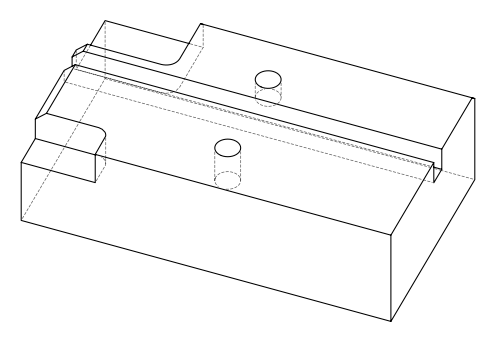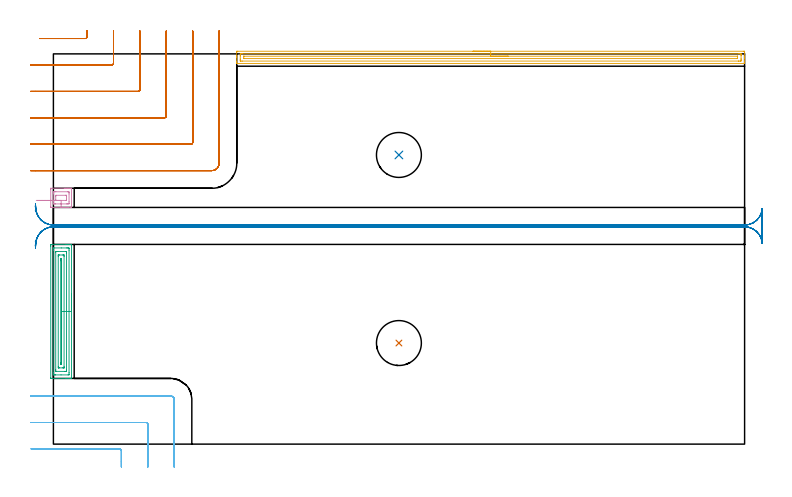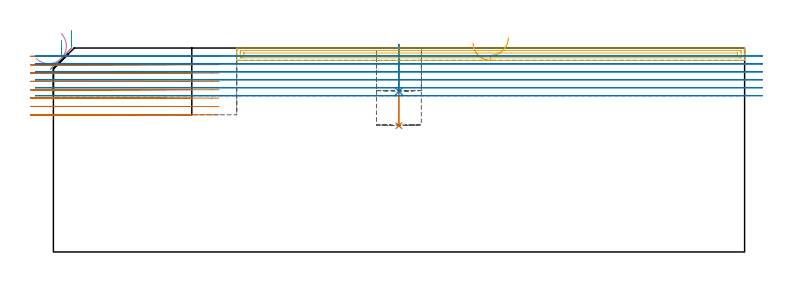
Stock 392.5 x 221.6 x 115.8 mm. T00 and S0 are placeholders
(PLAN: 8 operations, 2 tool changes, 38.6 min)
(1 INDEXABLE_INSERT_DRILL_BLIND_HOLE_FROM_SOLID | STEP1POCKET | NXT0302_022 | 0.19 min | 22347 mm3)
(2 INDEXABLE_INSERT_DRILL_BLIND_HOLE_FROM_SOLID_1 | STEP1POCKET_1 | NXT0302_022 | 0.11 min | 12398 mm3)
(3 AREA_MILL | FG_CHAMFER_SURFACE | UGT0205_001 | 3.23 min | 6202 mm3)
(4 AREA_MILL_1 | FG_CHAMFER_SURFACE_1 | UGT0205_001 | 0.61 min | 1663 mm3)
(5 AREA_MILL_2 | FG_CHAMFER_SURFACE_2 | UGT0205_001 | 7.11 min | 7177 mm3)
(6 MILL_CORNER_NOTCH_RECTANGULAR | CORNER_NOTCH_RECTANGULAR | UGT0201_094 | Follow Part, ap 5, ae 75% | 4.98 min | 109528 mm3)
(7 MILL_CORNER_NOTCH_RECTANGULAR_1 | CORNER_NOTCH_RECTANGULAR_1 | UGT0201_094 | Follow Part, ap 5, ae 75% | 11.82 min | 298866 mm3)
(8 MILL_RECTANGULAR_SLOT | SLOT_RECTANGULAR | UGT0201_094 | Follow Part, ap 5, ae 75% | 10.51 min | 222474 mm3)
(TOOL NXT0302_022 | Index. Insert Drill 25.5mm [880-D2550L25-03] | D25.5 PA176 FL77 Z2)
(TOOL UGT0205_001 | Chamfer Mill 20 x 3 x 45 deg. | D20 FL50 Z2)
(TOOL UGT0201_094 | End mill 20 mm | D20 FL38 Z4)
(OP 1 INDEXABLE_INSERT_DRILL_BLIND_HOLE_FROM_SOLID)
G17 G21 G94 G90
T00 M6
G54
G17 G0 G90 X196.2 Y57.4 S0 M3
G43 Z125.8 H1
G94 G81 G98 Z71.7 F250. R117.8
G80
M5
M2
(OP 2 INDEXABLE_INSERT_DRILL_BLIND_HOLE_FROM_SOLID_1)
G17 G21 G94 G90
T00 M6
G54
G17 G0 G90 X196.2 Y164.2 S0 M3
G43 Z125.8 H1
G94 G81 G98 Z91.2 F250. R117.8
G80
M5
M2
(OP 3 AREA_MILL)
G17 G21 G94 G90
T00 M6
G54
G17 G0 G90 X10.3 Y85.35 S1061 M3
G43 Z125.8 H0
G94 G1 Y85.312 Z124.928 F250.
Y85.198 Z124.063
Y85.009 Z123.212
Y84.747 Z122.38
Y84.413 Z121.574
Y84.01 Z120.8
Y83.542 Z120.064
Y83.01 Z119.372
Y82.421 Z118.729
Y81.778 Z118.139
Y81.086 Z117.608
Y80.35 Z117.14
Y79.576 Z116.737
Y78.77 Z116.403
Y77.938 Z116.141
Y77.086 Z115.952
Y76.222 Z115.838
Y75.35 Z115.8
Y37.45
X10.297 Y37.31 Z115.788
X10.262 Y37.307 Z115.753
X9.921 Y37.3 Z115.42
X9.446 Z114.945
X8.847 Z114.342
X7.659 Z113.156
X7.068 Z112.562
X-1.233 Y37.301 Z104.264
X-1.492 Y37.31 Z104.006
X-1.499 Y37.568 Z103.999
Y37.597
X-1.5 Y112.477 Z104.
X-1.499 Y112.804 Z104.001
X-1.494 Y113.362 Z104.004
X-1.491 Y113.393 Z104.006
X-0.937 Y113.4 Z104.56
X7.068 Z112.562
X7.659 Z113.156
X7.958 Z113.454
X8.548 Z114.044
X8.847 Z114.342
X9.445 Z114.945
X9.921 Z115.421
X10.262 Y113.393 Z115.753
X10.297 Y113.39 Z115.788
X10.3 Y113.25 Z115.8
Y75.35
X8.886 Z114.386
Y40.571
X8.884 Y39.679 Z114.384
X8.883 Y39.644 Z114.383
X8.847 Y39.31 Z114.347
X8.335 Y39.302 Z113.835
X4.334 Y39.3 Z109.834
X1.221 Z106.721
X0.842 Z106.342
X0.329 Y39.302 Z105.829
X-0.047 Y39.31 Z105.453
X-0.082 Y39.679 Z105.418
X-0.084 Y39.717 Z105.416
X-0.086 Y40.571 Z105.414
Y110.129
X-0.084 Y111.021 Z105.416
X-0.083 Y111.056 Z105.417
X-0.047 Y111.39 Z105.453
X0.465 Y111.398 Z105.965
X4.466 Y111.4 Z109.966
X7.579 Z113.079
X7.958 Z113.458
X8.471 Y111.398 Z113.971
X8.847 Y111.39 Z114.347
X8.882 Y111.021 Z114.382
X8.884 Y110.983 Z114.384
X8.886 Y110.129 Z114.386
Y75.35
X7.472 Z112.972
X7.471 Y41.951 Z112.971
X7.469 Y41.463 Z112.969
X7.467 Y41.362 Z112.967
X7.465 Y41.32 Z112.965
X7.393 Y41.31 Z112.893
X7.229 Y41.302 Z112.729
X7.068 Y41.301 Z112.568
X6.341 Y41.3 Z111.841
X1.569 Y41.301 Z107.069
X1.461 Y41.303 Z106.961
X1.375 Y41.309 Z106.875
X1.335 Y41.314 Z106.835
X1.333 Y41.329 Z106.833
X1.33 Y41.463 Z106.83
X1.329 Y41.867 Z106.829
X1.328 Y42.355 Z106.828
X1.329 Y108.749 Z106.829
X1.331 Y109.237 Z106.831
X1.333 Y109.338 Z106.833
X1.335 Y109.38 Z106.835
X1.407 Y109.39 Z106.907
X1.571 Y109.398 Z107.071
X1.732 Y109.399 Z107.232
X2.459 Y109.4 Z107.959
X7.231 Y109.399 Z112.731
X7.339 Y109.397 Z112.839
X7.425 Y109.391 Z112.925
X7.465 Y109.386 Z112.965
X7.467 Y109.371 Z112.967
X7.469 Y109.237 Z112.969
X7.471 Y108.833 Z112.971
X7.472 Y108.345 Z112.972
Y75.35
X6.057 Z111.557
Y44.138
X6.053 Y43.373 Z111.553
X6.05 Y43.321 Z111.55
X6.043 Y43.31 Z111.543
X6.02 Y43.307 Z111.52
X5.916 Y43.303 Z111.416
X5.707 Y43.301 Z111.207
X5.289 Y43.3 Z110.789
X3.457 Z108.957
X3.07 Y43.302 Z108.57
X2.877 Y43.306 Z108.377
X2.781 Y43.31 Z108.281
X2.749 Y43.319 Z108.249
X2.743 Y44.138 Z108.243
Y106.562
X2.747 Y107.327 Z108.247
X2.75 Y107.379 Z108.25
X2.756 Y107.39 Z108.256
X2.779 Y107.393 Z108.279
X2.884 Y107.397 Z108.384
X3.093 Y107.399 Z108.593
X3.511 Y107.4 Z109.011
X5.343 Z110.843
X5.73 Y107.398 Z111.23
X5.923 Y107.394 Z111.423
X6.019 Y107.39 Z111.519
X6.051 Y107.381 Z111.551
X6.057 Y106.562 Z111.557
Y75.35
X4.643 Z110.143
Y46.57
X4.642 Y45.922 Z110.142
X4.64 Y45.681 Z110.14
X4.636 Y45.435 Z110.136
X4.626 Y45.31 Z110.126
X4.555 Y45.307 Z110.055
X4.4 Y45.305 Z109.9
X4.194 Y45.308 Z109.694
X4.164 Y45.31 Z109.664
X4.162 Y45.386 Z109.662
X4.159 Y45.515 Z109.659
X4.157 Y46.166 Z109.657
Y104.13
X4.158 Y104.778 Z109.658
X4.16 Y105.019 Z109.66
X4.164 Y105.265 Z109.664
X4.174 Y105.39 Z109.674
X4.245 Y105.393 Z109.745
X4.4 Y105.395 Z109.9
X4.606 Y105.392 Z110.106
X4.636 Y105.39 Z110.136
X4.638 Y105.314 Z110.138
X4.641 Y105.184 Z110.141
X4.643 Y104.534 Z110.143
Y75.35
Y74.478 Z110.181
Y73.614 Z110.295
Y72.762 Z110.484
Y71.93 Z110.746
Y71.124 Z111.08
Y70.35 Z111.483
Y69.614 Z111.952
Y68.922 Z112.483
Y68.279 Z113.072
Y67.69 Z113.715
Y67.158 Z114.407
Y66.69 Z115.143
Y66.287 Z115.917
Y65.953 Z116.723
Y65.691 Z117.555
Y65.502 Z118.407
Y65.388 Z119.272
Y65.35 Z120.143
G0 Z125.8
M5
M2
(OP 4 AREA_MILL_1)
G17 G21 G94 G90
T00 M6
G54
G17 G0 G90 X4.408 Y134.4 S1061 M3
G43 Z125.8 H0
Z124.04
G94 G1 X4.998 Z123.396 F250.
X5.528 Z122.704
X5.997 Z121.968
X6.399 Z121.194
X6.733 Z120.388
X6.995 Z119.556
X7.183 Z118.704
X7.297 Z117.839
X7.334 Z116.967
X7.296 Z116.096
X7.182 Z115.231
X6.992 Z114.379
X6.73 Z113.547
X6.396 Z112.742
X5.992 Z111.968
X5.523 Z111.232
X4.992 Z110.541
X4.402 Z109.898
X-1.267 Y134.401 Z104.229
X-1.491 Y134.41 Z104.005
X-1.499 Y134.633 Z103.999
X-1.5 Y134.96 Z104.
Y144.74
X-1.497 Y145.298
X-1.496 Y145.299 Z104.001
X6.179 Y145.3 Z111.673
X6.838 Z112.336
X7.068 Z112.565
X7.728 Z113.225
X7.958 Z113.454
X8.418 Z113.917
X9.277 Z114.776
X9.737 Z115.235
X10.009 Z115.508
X10.271 Y145.294 Z115.763
X10.297 Y145.29 Z115.789
X10.3 Y145.185 Z115.8
Y134.515
X10.297 Y134.41 Z115.789
X10.271 Y134.406 Z115.763
X10.009 Y134.4 Z115.507
X8.418 Z113.917
X7.958 Z113.454
X7.728 Z113.225
X7.068 Z112.565
X6.838 Z112.336
X6.179 Z111.673
X4.402 Z109.898
X4.401 Y134.96 Z109.901
X4.402 Y136.4 Z109.902
X1.18 Z106.68
X0.842 Y136.401 Z106.342
X0.288 Y136.403 Z105.788
X-0.047 Y136.41 Z105.453
X-0.081 Y136.738 Z105.419
X-0.083 Y136.774 Z105.417
X-0.086 Y137.627 Z105.414
Y142.111
X-0.083 Y142.962 Z105.417
X-0.081 Y142.996 Z105.419
X-0.047 Y143.29 Z105.453
X0.506 Y143.298 Z106.006
X0.842 Y143.299 Z106.342
X1.394 Y143.3 Z106.894
X7.958 Y143.299 Z113.458
X8.512 Y143.297 Z114.012
X8.847 Y143.29 Z114.347
X8.881 Y142.962 Z114.381
X8.883 Y142.926 Z114.383
X8.886 Y142.073 Z114.386
Y137.589
X8.883 Y136.738 Z114.383
X8.881 Y136.704 Z114.381
X8.847 Y136.41 Z114.347
X8.294 Y136.402 Z113.794
X7.958 Y136.401 Z113.458
X7.406 Y136.4 Z112.906
X4.402 Z109.902
Y138.4
X1.848 Z107.348
X1.732 Z107.232
X1.615 Y138.402 Z107.115
X1.383 Y138.409 Z106.883
X1.334 Y138.413 Z106.834
X1.332 Y138.425 Z106.832
X1.33 Y138.459 Z106.83
X1.329 Y138.516 Z106.829
X1.328 Y138.919 Z106.828
X1.329 Y140.697 Z106.829
X1.333 Y141.184 Z106.833
X1.335 Y141.275 Z106.835
X1.499 Y141.29 Z106.999
X1.617 Y141.299 Z107.117
X6.952 Y141.3 Z112.452
X7.068 Z112.568
X7.185 Y141.298 Z112.685
X7.417 Y141.291 Z112.917
X7.466 Y141.287 Z112.966
X7.468 Y141.275 Z112.968
X7.47 Y141.241 Z112.97
X7.471 Y141.184 Z112.971
X7.472 Y140.781 Z112.972
X7.47 Y139.003 Z112.97
X7.466 Y138.516 Z112.966
X7.465 Y138.425 Z112.965
X7.301 Y138.41 Z112.801
X7.183 Y138.401 Z112.683
X4.402 Y138.4 Z109.902
X3.759 Z109.313
X3.067 Z108.782
X2.331 Z108.313
X1.557 Z107.91
X0.751 Z107.576
X-0.081 Z107.314
X-0.932 Z107.125
X-1.797 Z107.011
X-2.669 Z106.973
X-3.54 Z107.011
X-4.405 Z107.125
X-5.257 Z107.314
X-6.089 Z107.576
X-6.895 Z107.91
X-7.669 Z108.313
X-8.405 Z108.782
X-9.097 Z109.313
X-9.74 Z109.902
G0 Z125.8
M5
M2
(OP 5 AREA_MILL_2)
G17 G21 G94 G90
T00 M6
G54
G17 G0 G90 X238.3 Y223.1 S1061 M3
G43 Z125.8 H0
Z118.8
G94 G1 X238.338 Z117.928 F250.
X238.452 Z117.064
X238.641 Z116.212
X238.903 Z115.38
X239.237 Z114.574
X239.64 Z113.8
X240.108 Z113.064
X240.64 Z112.372
X241.229 Z111.729
X241.872 Z111.14
X242.564 Z110.609
X243.3 Z110.14
X244.074 Z109.737
X244.88 Z109.403
X245.712 Z109.141
X246.564 Z108.952
X247.428 Z108.838
X248.3 Z108.8
X391.902 Y223.099 Z108.801
X392.326 Y223.096 Z108.802
X392.49 Y223.091 Z108.805
X392.5 Y222.678 Z109.219
Y220.04 Z111.855
Y219.461 Z112.437
Y219.16 Z112.736
Y217.402 Z114.493
Y216.801 Z115.098
Y216.522 Z115.377
Y216.387 Z115.512
X392.49 Y216.106 Z115.793
X392.348 Y216.1 Z115.8
X104.252
X104.11 Y216.106 Z115.793
X104.1 Y216.388 Z115.511
Y216.801 Z115.098
Y217.402 Z114.493
Y219.461 Z112.437
Y220.04 Z111.855
Y220.629 Z111.266
Y222.388 Z109.508
X104.103 Y222.678 Z109.219
X104.11 Y223.091 Z108.805
X104.274 Y223.096 Z108.802
X104.698 Y223.1 Z108.8
X248.3
Y221.686 Z110.214
X389.34
X390.118 Y221.685 Z110.215
X390.234 Y221.684 Z110.216
X390.465 Y221.679 Z110.221
X390.49 Y221.604 Z110.296
X390.496 Y221.425 Z110.475
X390.499 Y220.919 Z110.981
X390.5 Y220.542 Z111.358
Y218.784 Z113.116
X390.499 Y218.281 Z113.619
X390.497 Y217.907 Z113.993
X390.49 Y217.534 Z114.366
X390.118 Y217.52 Z114.38
X390.001 Y217.517 Z114.383
X389.226 Y217.514 Z114.386
X389.112
X107.26
X106.482 Y217.515 Z114.385
X106.366 Y217.516 Z114.384
X106.135 Y217.521 Z114.379
X106.11 Y217.596 Z114.304
X106.104 Y217.775 Z114.125
X106.101 Y218.281 Z113.619
X106.1 Y218.658 Z113.242
Y220.416 Z111.484
X106.101 Y220.919 Z110.981
X106.103 Y221.293 Z110.607
X106.11 Y221.666 Z110.234
X106.482 Y221.68 Z110.22
X106.599 Y221.683 Z110.217
X107.374 Y221.686 Z110.214
X107.488
X248.3
Y220.272 Z111.628
X388.334 Y220.271 Z111.629
X388.412 Y220.27 Z111.63
X388.474 Y220.267 Z111.633
X388.486 Y220.265 Z111.635
X388.49 Y220.249 Z111.651
X388.495 Y220.203 Z111.697
X388.499 Y220.04 Z111.86
X388.498 Y218.999 Z112.901
X388.491 Y218.943 Z112.957
X388.487 Y218.935 Z112.965
X388.48 Y218.932 Z112.968
X388.451 Y218.93 Z112.97
X388.334 Y218.929 Z112.971
X108.266
X108.188 Y218.93 Z112.97
X108.126 Y218.933 Z112.967
X108.114 Y218.935 Z112.965
X108.11 Y218.951 Z112.949
X108.105 Y218.997 Z112.903
X108.101 Y219.16 Z112.74
X108.102 Y220.201 Z111.699
X108.109 Y220.257 Z111.643
X108.113 Y220.265 Z111.635
X108.12 Y220.268 Z111.632
X108.149 Y220.27 Z111.63
X108.266 Y220.271 Z111.629
X248.3 Y220.272 Z111.628
X249.172 Z111.667
X250.036 Z111.78
X250.888 Z111.969
X251.72 Z112.232
X252.526 Z112.565
X253.3 Z112.968
X254.036 Z113.437
X254.728 Z113.968
X255.371 Z114.557
X255.96 Z115.201
X256.492 Z115.893
X256.96 Z116.628
X257.363 Z117.402
X257.697 Z118.208
X257.959 Z119.04
X258.148 Z119.892
X258.262 Z120.757
X258.3 Z121.628
G0 Z125.8
M5
M2
(OP 6 MILL_CORNER_NOTCH_RECTANGULAR)
G17 G21 G94 G90
T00 M6
G54
G17 G0 G90 X38.6 Y-13. S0 M3
G43 Z125.8 H0
Z111.062
G94 G1 Y-10. F250.
Y-3.695 F500.
G3 X37.605 Y-2.7 R1.
G1 X-9.629
X-12.629 F250.
G0 Z125.8
X53.6 Y-13.
Z111.062
G1 Y-10.
Y11.305 F500.
G3 X52.605 Y12.3 R1.
G1 X-10.
X-13. F250.
G0 Z125.8
X68.6 Y-13.
Z111.062
G1 Y-10.
Y25.4 F500.
G3 X66.7 Y27.3 R1.9
G1 X-10.
X-13. F250.
G0 Z125.8
X38.6 Y-13.
Z106.325
G1 Y-10.
Y-3.695 F500.
G3 X37.605 Y-2.7 R1.
G1 X-9.629
X-12.629 F250.
G0 Z125.8
X53.6 Y-13.
Z106.325
G1 Y-10.
Y11.305 F500.
G3 X52.605 Y12.3 R1.
G1 X-10.
X-13. F250.
G0 Z125.8
X68.6 Y-13.
Z106.325
G1 Y-10.
Y25.4 F500.
G3 X66.7 Y27.3 R1.9
G1 X-10.
X-13. F250.
G0 Z125.8
X38.6 Y-13.
Z101.587
G1 Y-10.
Y-3.695 F500.
G3 X37.605 Y-2.7 R1.
G1 X-9.629
X-12.629 F250.
G0 Z125.8
X53.6 Y-13.
Z101.587
G1 Y-10.
Y11.305 F500.
G3 X52.605 Y12.3 R1.
G1 X-10.
X-13. F250.
G0 Z125.8
X68.6 Y-13.
Z101.587
G1 Y-10.
Y25.4 F500.
G3 X66.7 Y27.3 R1.9
G1 X-10.
X-13. F250.
G0 Z125.8
X38.6 Y-13.
Z96.85
G1 Y-10.
Y-3.695 F500.
G3 X37.605 Y-2.7 R1.
G1 X-9.629
X-12.629 F250.
G0 Z125.8
X53.6 Y-13.
Z96.85
G1 Y-10.
Y11.305 F500.
G3 X52.605 Y12.3 R1.
G1 X-10.
X-13. F250.
G0 Z125.8
X68.6 Y-13.
Z96.85
G1 Y-10.
Y25.4 F500.
G3 X66.7 Y27.3 R1.9
G1 X-10.
X-13. F250.
G0 Z125.8
X38.6 Y-13.
Z92.112
G1 Y-10.
Y-3.695 F500.
G3 X37.605 Y-2.7 R1.
G1 X-9.629
X-12.629 F250.
G0 Z125.8
X53.6 Y-13.
Z92.112
G1 Y-10.
Y11.305 F500.
G3 X52.605 Y12.3 R1.
G1 X-10.
X-13. F250.
G0 Z125.8
X68.6 Y-13.
Z92.112
G1 Y-10.
Y25.4 F500.
G3 X66.7 Y27.3 R1.9
G1 X-10.
X-13. F250.
G0 Z125.8
X38.6 Y-13.
Z87.375
G1 Y-10.
Y-3.695 F500.
G3 X37.605 Y-2.7 R1.
G1 X-9.629
X-12.629 F250.
G0 Z125.8
X53.6 Y-13.
Z87.375
G1 Y-10.
Y11.305 F500.
G3 X52.605 Y12.3 R1.
G1 X-10.
X-13. F250.
G0 Z125.8
X68.6 Y-13.
Z87.375
G1 Y-10.
Y25.4 F500.
G3 X66.7 Y27.3 R1.9
G1 X-10.
X-13. F250.
G0 Z125.8
X38.6 Y-13.
Z82.637
G1 Y-10.
Y-3.695 F500.
G3 X37.605 Y-2.7 R1.
G1 X-9.629
X-12.629 F250.
G0 Z125.8
X53.6 Y-13.
Z82.637
G1 Y-10.
Y11.305 F500.
G3 X52.605 Y12.3 R1.
G1 X-10.
X-13. F250.
G0 Z125.8
X68.6 Y-13.
Z82.637
G1 Y-10.
Y25.4 F500.
G3 X66.7 Y27.3 R1.9
G1 X-10.
X-13. F250.
G0 Z125.8
X38.6 Y-13.
Z77.9
G1 Y-10.
Y-3.695 F500.
G3 X37.605 Y-2.7 R1.
G1 X-9.629
X-12.629 F250.
G0 Z125.8
X53.6 Y-13.
Z77.9
G1 Y-10.
Y11.305 F500.
G3 X52.605 Y12.3 R1.
G1 X-10.
X-13. F250.
G0 Z125.8
X68.6 Y-13.
Z77.9
G1 Y-10.
Y25.4 F500.
G3 X66.7 Y27.3 R1.9
G1 X-10.
X-13. F250.
G0 Z125.8
M5
M2
(OP 7 MILL_CORNER_NOTCH_RECTANGULAR_1)
G17 G21 G94 G90
T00 M6
G54
G17 G0 G90 X-7.931 Y230.3 S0 M3
G43 Z125.8 H0
Z111.062
G94 G1 X-4.931 F250.
X18.106 F500.
G3 X19.1 Y231.294 R1.
G2 X19.099 Y231.6 R75.
G1 Y234.6 F250.
G0 Z125.8
X-13. Y215.3
Z111.062
G1 X-10.
X33.106 F500.
G3 X34.1 Y216.294 R1.
G1 Y231.6
Y234.6 F250.
G0 Z125.8
X-13. Y200.3
Z111.062
G1 X-10.
X48.105 F500.
G3 X49.1 Y201.295 R1.
G1 Y231.6
Y234.6 F250.
G0 Z125.8
X-13. Y185.3
Z111.062
G1 X-10.
X63.105 F500.
G3 X64.1 Y186.295 R1.
G1 Y231.6
Y234.6 F250.
G0 Z125.8
X-13. Y170.3
Z111.062
G1 X-10.
X78.105 F500.
G3 X79.1 Y171.295 R1.
G1 Y231.6
Y234.6 F250.
G0 Z125.8
X-13. Y155.3
Z111.062
G1 X-10.
X89.9 F500.
G3 X94.1 Y159.5 R4.2
G1 Y231.6
Y234.6 F250.
G0 Z125.8
X-7.931 Y230.3
Z106.325
G1 X-4.931
X18.106 F500.
G3 X19.1 Y231.294 R1.
G2 X19.099 Y231.6 R75.
G1 Y234.6 F250.
G0 Z125.8
X-13. Y215.3
Z106.325
G1 X-10.
X33.106 F500.
G3 X34.1 Y216.294 R1.
G1 Y231.6
Y234.6 F250.
G0 Z125.8
X-13. Y200.3
Z106.325
G1 X-10.
X48.105 F500.
G3 X49.1 Y201.295 R1.
G1 Y231.6
Y234.6 F250.
G0 Z125.8
X-13. Y185.3
Z106.325
G1 X-10.
X63.105 F500.
G3 X64.1 Y186.295 R1.
G1 Y231.6
Y234.6 F250.
G0 Z125.8
X-13. Y170.3
Z106.325
G1 X-10.
X78.105 F500.
G3 X79.1 Y171.295 R1.
G1 Y231.6
Y234.6 F250.
G0 Z125.8
X-13. Y155.3
Z106.325
G1 X-10.
X89.9 F500.
G3 X94.1 Y159.5 R4.2
G1 Y231.6
Y234.6 F250.
G0 Z125.8
X-7.931 Y230.3
Z101.587
G1 X-4.931
X18.106 F500.
G3 X19.1 Y231.294 R1.
G2 X19.099 Y231.6 R75.
G1 Y234.6 F250.
G0 Z125.8
X-13. Y215.3
Z101.587
G1 X-10.
X33.106 F500.
G3 X34.1 Y216.294 R1.
G1 Y231.6
Y234.6 F250.
G0 Z125.8
X-13. Y200.3
Z101.587
G1 X-10.
X48.105 F500.
G3 X49.1 Y201.295 R1.
G1 Y231.6
Y234.6 F250.
G0 Z125.8
X-13. Y185.3
Z101.587
G1 X-10.
X63.105 F500.
G3 X64.1 Y186.295 R1.
G1 Y231.6
Y234.6 F250.
G0 Z125.8
X-13. Y170.3
Z101.587
G1 X-10.
X78.105 F500.
G3 X79.1 Y171.295 R1.
G1 Y231.6
Y234.6 F250.
G0 Z125.8
X-13. Y155.3
Z101.587
G1 X-10.
X89.9 F500.
G3 X94.1 Y159.5 R4.2
G1 Y231.6
Y234.6 F250.
G0 Z125.8
X-7.931 Y230.3
Z96.85
G1 X-4.931
X18.106 F500.
G3 X19.1 Y231.294 R1.
G2 X19.099 Y231.6 R75.
G1 Y234.6 F250.
G0 Z125.8
X-13. Y215.3
Z96.85
G1 X-10.
X33.106 F500.
G3 X34.1 Y216.294 R1.
G1 Y231.6
Y234.6 F250.
G0 Z125.8
X-13. Y200.3
Z96.85
G1 X-10.
X48.105 F500.
G3 X49.1 Y201.295 R1.
G1 Y231.6
Y234.6 F250.
G0 Z125.8
X-13. Y185.3
Z96.85
G1 X-10.
X63.105 F500.
G3 X64.1 Y186.295 R1.
G1 Y231.6
Y234.6 F250.
G0 Z125.8
X-13. Y170.3
Z96.85
G1 X-10.
X78.105 F500.
G3 X79.1 Y171.295 R1.
G1 Y231.6
Y234.6 F250.
G0 Z125.8
X-13. Y155.3
Z96.85
G1 X-10.
X89.9 F500.
G3 X94.1 Y159.5 R4.2
G1 Y231.6
Y234.6 F250.
G0 Z125.8
X-7.931 Y230.3
Z92.112
G1 X-4.931
X18.106 F500.
G3 X19.1 Y231.294 R1.
G2 X19.099 Y231.6 R75.
G1 Y234.6 F250.
G0 Z125.8
X-13. Y215.3
Z92.112
G1 X-10.
X33.106 F500.
G3 X34.1 Y216.294 R1.
G1 Y231.6
Y234.6 F250.
G0 Z125.8
X-13. Y200.3
Z92.112
G1 X-10.
X48.105 F500.
G3 X49.1 Y201.295 R1.
G1 Y231.6
Y234.6 F250.
G0 Z125.8
X-13. Y185.3
Z92.112
G1 X-10.
X63.105 F500.
G3 X64.1 Y186.295 R1.
G1 Y231.6
Y234.6 F250.
G0 Z125.8
X-13. Y170.3
Z92.112
G1 X-10.
X78.105 F500.
G3 X79.1 Y171.295 R1.
G1 Y231.6
Y234.6 F250.
G0 Z125.8
X-13. Y155.3
Z92.112
G1 X-10.
X89.9 F500.
G3 X94.1 Y159.5 R4.2
G1 Y231.6
Y234.6 F250.
G0 Z125.8
X-7.931 Y230.3
Z87.375
G1 X-4.931
X18.106 F500.
G3 X19.1 Y231.294 R1.
G2 X19.099 Y231.6 R75.
G1 Y234.6 F250.
G0 Z125.8
X-13. Y215.3
Z87.375
G1 X-10.
X33.106 F500.
G3 X34.1 Y216.294 R1.
G1 Y231.6
Y234.6 F250.
G0 Z125.8
X-13. Y200.3
Z87.375
G1 X-10.
X48.105 F500.
G3 X49.1 Y201.295 R1.
G1 Y231.6
Y234.6 F250.
G0 Z125.8
X-13. Y185.3
Z87.375
G1 X-10.
X63.105 F500.
G3 X64.1 Y186.295 R1.
G1 Y231.6
Y234.6 F250.
G0 Z125.8
X-13. Y170.3
Z87.375
G1 X-10.
X78.105 F500.
G3 X79.1 Y171.295 R1.
G1 Y231.6
Y234.6 F250.
G0 Z125.8
X-13. Y155.3
Z87.375
G1 X-10.
X89.9 F500.
G3 X94.1 Y159.5 R4.2
G1 Y231.6
Y234.6 F250.
G0 Z125.8
X-7.931 Y230.3
Z82.637
G1 X-4.931
X18.106 F500.
G3 X19.1 Y231.294 R1.
G2 X19.099 Y231.6 R75.
G1 Y234.6 F250.
G0 Z125.8
X-13. Y215.3
Z82.637
G1 X-10.
X33.106 F500.
G3 X34.1 Y216.294 R1.
G1 Y231.6
Y234.6 F250.
G0 Z125.8
X-13. Y200.3
Z82.637
G1 X-10.
X48.105 F500.
G3 X49.1 Y201.295 R1.
G1 Y231.6
Y234.6 F250.
G0 Z125.8
X-13. Y185.3
Z82.637
G1 X-10.
X63.105 F500.
G3 X64.1 Y186.295 R1.
G1 Y231.6
Y234.6 F250.
G0 Z125.8
X-13. Y170.3
Z82.637
G1 X-10.
X78.105 F500.
G3 X79.1 Y171.295 R1.
G1 Y231.6
Y234.6 F250.
G0 Z125.8
X-13. Y155.3
Z82.637
G1 X-10.
X89.9 F500.
G3 X94.1 Y159.5 R4.2
G1 Y231.6
Y234.6 F250.
G0 Z125.8
X-7.931 Y230.3
Z77.9
G1 X-4.931
X18.106 F500.
G3 X19.1 Y231.294 R1.
G2 X19.099 Y231.6 R75.
G1 Y234.6 F250.
G0 Z125.8
X-13. Y215.3
Z77.9
G1 X-10.
X33.106 F500.
G3 X34.1 Y216.294 R1.
G1 Y231.6
Y234.6 F250.
G0 Z125.8
X-13. Y200.3
Z77.9
G1 X-10.
X48.105 F500.
G3 X49.1 Y201.295 R1.
G1 Y231.6
Y234.6 F250.
G0 Z125.8
X-13. Y185.3
Z77.9
G1 X-10.
X63.105 F500.
G3 X64.1 Y186.295 R1.
G1 Y231.6
Y234.6 F250.
G0 Z125.8
X-13. Y170.3
Z77.9
G1 X-10.
X78.105 F500.
G3 X79.1 Y171.295 R1.
G1 Y231.6
Y234.6 F250.
G0 Z125.8
X-13. Y155.3
Z77.9
G1 X-10.
X89.9 F500.
G3 X94.1 Y159.5 R4.2
G1 Y231.6
Y234.6 F250.
G0 Z125.8
M5
M2
(OP 8 MILL_RECTANGULAR_SLOT)
G17 G21 G94 G90
T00 M6
G54
G17 G0 G90 X-10.313 Y115.028 S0 M3
G43 Z125.8 H0
Z111.283
G94 G1 X-9.013 Y117.732 F250.
G2 X0. Y123.4 R10. F500.
G1 X392.5
G2 X402.47 Y114.174 R10.
G1 X402.5
Y133.626
X402.47
G2 X392.5 Y124.4 R10.
G1 X0.
G2 X-9.013 Y130.067 R10.
G1 X-10.312 Y132.771 F250.
G0 X-10.405 Y112.545 Z106.767
G1 X-9.781 Y115.48
G2 X0. Y123.4 R10. F500.
G1 X392.5
G2 X402.47 Y114.174 R10.
G1 X402.5
Y133.626
X402.47
G2 X392.5 Y124.4 R10.
G1 X0.
G2 X-9.779 Y132.311 R10.
G1 X-10.406 Y135.245 F250.
G0 X-10.202 Y111.183 Z102.25
G1 X-9.97 Y114.174
G2 X0. Y123.4 R10. F500.
G1 X392.5
G2 X402.47 Y114.174 R10.
G1 X402.5
Y133.626
X402.47
G2 X392.5 Y124.4 R10.
G1 X0.
G2 X-9.97 Y133.626 R10.
G1 X-10.202 Y136.617 F250.
G0 Y111.183 Z97.733
G1 X-9.97 Y114.174
G2 X0. Y123.4 R10. F500.
G1 X392.5
G2 X402.47 Y114.174 R10.
G1 X402.5
Y133.626
X402.47
G2 X392.5 Y124.4 R10.
G1 X0.
G2 X-9.97 Y133.626 R10.
G1 X-10.202 Y136.617 F250.
G0 Y111.183 Z93.217
G1 X-9.97 Y114.174
G2 X0. Y123.4 R10. F500.
G1 X392.5
G2 X402.47 Y114.174 R10.
G1 X402.5
Y133.626
X402.47
G2 X392.5 Y124.4 R10.
G1 X0.
G2 X-9.97 Y133.626 R10.
G1 X-10.202 Y136.617 F250.
G0 Y111.183 Z88.7
G1 X-9.97 Y114.174
G2 X0. Y123.4 R10. F500.
G1 X392.5
G2 X402.47 Y114.174 R10.
G1 X402.5
Y133.626
X402.47
G2 X392.5 Y124.4 R10.
G1 X0.
G2 X-9.97 Y133.626 R10.
G1 X-10.202 Y136.617 F250.
G0 Z125.8
M5
M2
